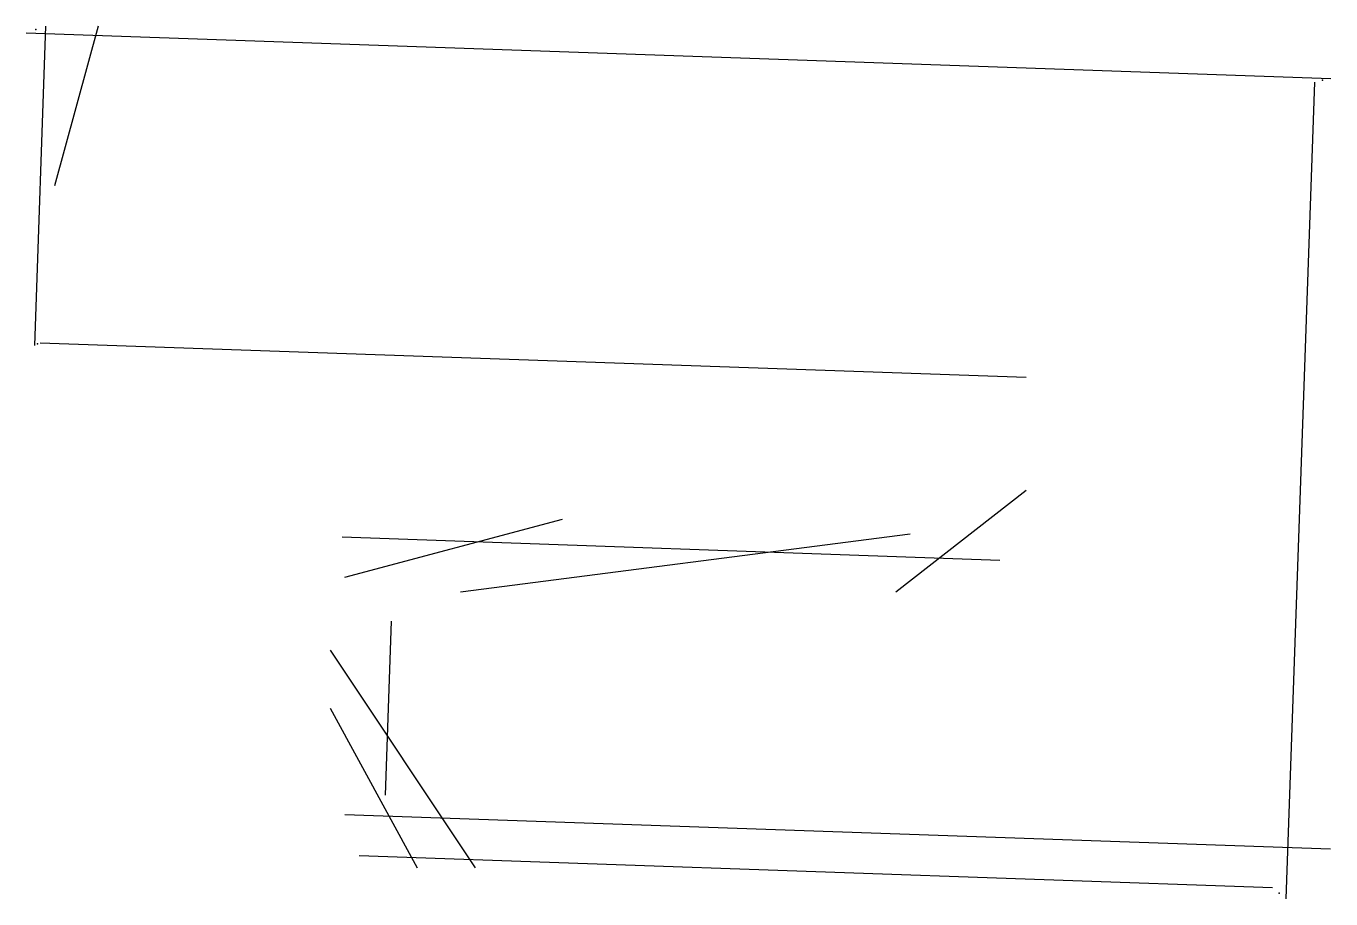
# Model space of a CAD drawing. Header units: metres. Extents: x -2 to 2.5, y -0.56 to 2.45.
import ezdxf

# ---------------------------------------------------------------- set-up
doc = ezdxf.new("R2010")
doc.units = ezdxf.units.M

msp = doc.modelspace()

# ---------------------------------------------------------------- linework, layer by layer
at = {"layer": 'ESQUINAS'}
for p in [(-1.964, 2.438), (2.471, 2.264), (-1.959, 1.355), (2.322, -0.537)]:
    msp.add_point(p, dxfattribs=at)
at = {"layer": 'MUROS'}
for p, q in [((-1.931, 2.45), (-1.969, 1.35)), ((-1.75, 2.45), (-1.9, 1.9)), ((-1.998, 2.427), (2.5, 2.27)), ((2.443, 2.257), (2.345, -0.557)), ((-1.949, 1.359), (1.449, 1.241)), ((1.45, 0.85), (1, 0.5)), ((-0.15, 0.75), (-0.9, 0.55)), ((-0.909, 0.69), (1.359, 0.61)), ((1.05, 0.7), (-0.5, 0.5)), ((-0.74, 0.4), (-0.76, -0.2)), ((-0.95, 0.3), (-0.45, -0.45)), ((-0.95, 0.1), (-0.65, -0.45)), ((-0.899, -0.266), (2.499, -0.384)), ((-0.85, -0.408), (2.299, -0.518))]:
    msp.add_line(p, q, dxfattribs=at)

doc.saveas('drawing.dxf')
